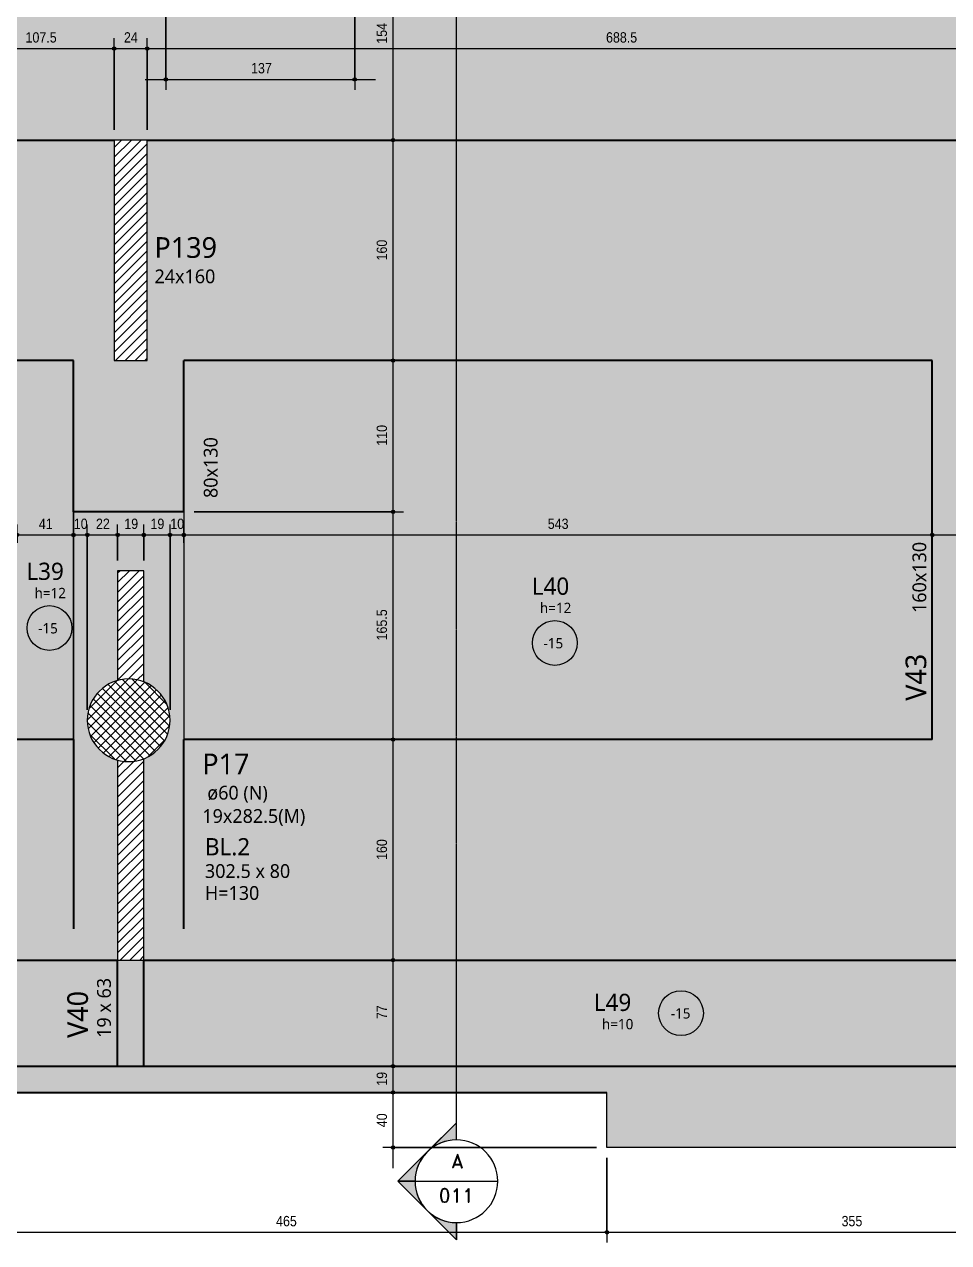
# Model space of a CAD drawing. Header units: centimetres. Extents: x -2136 to 34701, y -1430 to 84208.
# Drawn here: x -964 to -294, y -1361 to -477 of the extents above; entities that cross this region are included whole.
import ezdxf

# ---------------------------------------------------------------- set-up
doc = ezdxf.new("R2010")
doc.units = ezdxf.units.CM
doc.linetypes.add('Centro de 6 mm', pattern=[1.32, 0.6, -0.24, 0.24, -0.24])
for name, color, linetype, lineweight in [('A-ANNO-DIMS', 7, 'Continuous', 9), ('A-ANNO-DIMS-50', 7, 'Continuous', 9), ('A-DETL', 7, 'Continuous', 18), ('A-DETL-GENF', 7, 'Continuous', 18), ('A-DETL-THIN', 7, 'Continuous', 18), ('A-FLOR', 7, 'Continuous', 18), ('A-FLOR-IDEN', 7, 'Continuous', 9), ('G-ANNO-SYMB', 7, 'Continuous', 9), ('S-BEAM', 7, 'Continuous', 18), ('S-BEAM-IDEN', 7, 'Continuous', 9), ('S-COLS-IDEN', 7, 'Continuous', 9), ('S-FNDN', 7, 'Continuous', 25), ('S-FNDN-IDEN', 7, 'Continuous', 9)]:
    doc.layers.add(name, color=color, linetype=linetype, lineweight=lineweight)
doc.styles.add('Fira Sans_2', font='FiraSans-Regular.ttf', dxfattribs={"width": 0.9, "height": 7.5})
doc.styles.add('Gadugi', font='gadugi.ttf', dxfattribs={"height": 15})
doc.styles.add('Gadugi_1', font='gadugi.ttf', dxfattribs={"height": 10})
doc.styles.add('Gadugi_3', font='gadugi.ttf', dxfattribs={"height": 7.5})
doc.styles.add('Gadugi_4', font='gadugi.ttf', dxfattribs={"height": 12.5})
doc.styles.add('RomanD', font='romand__.ttf', dxfattribs={"height": 10})
doc.dimstyles.new('PED_R80_1_5mm_ACIMA_As_ESQ__R00', dxfattribs={"dimscale": 30.48, "dimtxt": 10.229846, "dimasz": 0.328084, "dimexe": 0.246063, "dimexo": 0.246063, "dimgap": 0.049213, "dimtad": 1, "dimdec": 1, "dimrnd": 0.5, "dimdsep": 46, "dimtxsty": 'Fira Sans_2', "dimblk1": 'DOTSMALL', "dimblk2": 'DOTSMALL', "dimsah": 1, "dimcen": 0.09, "dimdle": 0.492126, "dimazin": 0, "dimtfac": 1, "dimtdec": 4, "dimtix": 1, "dimtmove": 0, "dimatfit": 3, "dimfxl": 1, "dimtvp": 1, "dimtolj": 1, "dimtzin": 0, "dimarcsym": 2})
doc.dimstyles.new('PED_R80_1_5mm_ACIMA_As_ESQ__R00_3', dxfattribs={"dimscale": 30.48, "dimtxt": 10.229846, "dimasz": 0.328084, "dimexe": 0.246063, "dimexo": 0.246063, "dimgap": 0.049213, "dimtad": 1, "dimdec": 1, "dimrnd": 0.5, "dimdsep": 46, "dimtxsty": 'Fira Sans_2', "dimblk1": 'DOTSMALL', "dimblk2": 'DOTSMALL', "dimsah": 1, "dimcen": 0.09, "dimdle": 0.492126, "dimazin": 0, "dimtfac": 1, "dimtdec": 4, "dimtix": 1, "dimtmove": 0, "dimatfit": 3, "dimfxl": 1, "dimtvp": 1, "dimtolj": 1, "dimtzin": 0, "dimarcsym": 2})
pattern_1 = [(45, (0, 0), (-3.535534, 3.535534), [])]

# ---------------------------------------------------------------- blocks, each defined once
blk = doc.blocks.new('Corte - M_Cabeça do corte - Preenchida-2060824-PL K 100 - FORMA DO 5º PAVIMENTO')
at = {"layer": 'G-ANNO-SYMB'}
h = blk.add_hatch(color=256, dxfattribs=at)
edge = h.paths.add_edge_path(flags=0)
edge.add_line((-0.6, 0.849), (-0.6, 0.6))
edge.add_arc((-0.6, 0), 0.6, 90, 135)
edge.add_line((-1.024, 0.424), (-0.6, 0.849))
h = blk.add_hatch(color=256, dxfattribs=at)
edge = h.paths.add_edge_path(flags=0)
edge.add_line((-0.6, 0.849), (-0.176, 0.424))
edge.add_arc((-0.6, 0), 0.6, 45, 90)
edge.add_line((-0.6, 0.6), (-0.6, 0.849))
h = blk.add_hatch(color=256, dxfattribs=at)
edge = h.paths.add_edge_path(flags=0)
edge.add_line((-1.449, 0), (-1.024, 0.424))
edge.add_arc((-0.6, 0), 0.6, 135, 180)
edge.add_line((-1.2, 0), (-1.449, 0))
h = blk.add_hatch(color=256, dxfattribs=at)
edge = h.paths.add_edge_path(flags=0)
edge.add_line((0.249, 0), (0, 0))
edge.add_arc((-0.6, 0), 0.6, 360, 405)
edge.add_line((-0.176, 0.424), (0.249, 0))
for p, q in [((-0.6, 0.849), (-1.449, 0)), ((-0.6, 0.849), (-1.024, 0.424)), ((-0.6, 0.849), (0.249, 0)), ((-0.6, 0.6), (-0.6, 0.849)), ((-0.6, 0.849), (-0.6, 0.6)), ((-0.176, 0.424), (-0.6, 0.849)), ((-1.024, 0.424), (-1.449, 0)), ((0.249, 0), (-0.176, 0.424)), ((-1.449, 0), (-1.2, 0)), ((0, 0), (0.249, 0)), ((-1.2, 0), (-1.449, 0)), ((0, 0), (0.249, 0))]:
    blk.add_line(p, q, dxfattribs=at)
for start, end in [(360, 180), (90, 135), (45, 90), (135, 180), (360, 45), (180, 360)]:
    blk.add_arc((-0.6, 0), 0.6, start, end, dxfattribs=at)
blk = doc.blocks.new('PED_TAG_LAJE_R01 - TÍTULO_ESPESSURA_REBAIXO-2413107-PL K 100 - FORMA DO 5º PAVIMENTO')
at = {"layer": 'A-FLOR-IDEN'}
blk.add_circle((-0.046, -0.667), 0.325, dxfattribs=at)
blk = doc.blocks.new('PED_TAG_LAJE_R01 - TÍTULO_ESPESSURA_REBAIXO _LADO_-2413119-PL K 100 - FORMA DO 5º PAVIMENTO')
at = {"layer": 'A-FLOR-IDEN'}
blk.add_circle((0.885, 0), 0.325, dxfattribs=at)
blk = doc.blocks.new('DIMBLOCK61-PL K 100 - FORMA DO 5º PAVIMENTO')
at = {"layer": 'A-ANNO-DIMS-50', "true_color": 0x000032}
h = blk.add_hatch(color=178, dxfattribs=at)
edge = h.paths.add_edge_path(flags=0)
edge.add_arc((-696.69, -1252.25), 1.25, 0, 360)
h = blk.add_hatch(color=178, dxfattribs=at)
edge = h.paths.add_edge_path(flags=0)
edge.add_arc((-696.69, -1292.25), 1.25, 0, 360)
at = {"layer": 'A-ANNO-DIMS-50', "color": 178, "true_color": 0x000032}
for p, q in [((-690.96, -1252.25), (-704.19, -1252.25)), ((-696.69, -1307.25), (-696.69, -1252.25)), ((-696.69, -1252.25), (-690.96, -1252.25)), ((-549, -1292.25), (-704.19, -1292.25)), ((-696.69, -1292.25), (-549, -1292.25))]:
    blk.add_line(p, q, dxfattribs=at)
for centre in [(-696.69, -1252.25), (-696.69, -1292.25)]:
    blk.add_circle(centre, 1.25, dxfattribs=at)
at = {"layer": 'A-ANNO-DIMS-50', "color": 0, "insert": (-708.57, -1277.5), "char_height": 7.5, "width": 12.5906, "attachment_point": 1, "rotation": 90, "line_spacing_factor": 1.049215, "style": 'Fira Sans_2'}
blk.add_mtext('40', dxfattribs=at)
blk = doc.blocks.new('_DotSmall')
at = {"color": 0, "linetype": 'ByBlock', "const_width": 0.5}
blk.add_lwpolyline([(-0.0625, 0, 1), (0.0625, 0, 1)], format="xyb", close=True, dxfattribs=at)
blk = doc.blocks.new('DIMBLOCK62-PL K 100 - FORMA DO 5º PAVIMENTO')
at = {"layer": 'A-ANNO-DIMS-50', "true_color": 0x000032}
h = blk.add_hatch(color=178, dxfattribs=at)
edge = h.paths.add_edge_path(flags=0)
edge.add_arc((-696.69, -1233.25), 1.25, 0, 360)
h = blk.add_hatch(color=178, dxfattribs=at)
edge = h.paths.add_edge_path(flags=0)
edge.add_arc((-696.69, -1252.25), 1.25, 0, 360)
at = {"layer": 'A-ANNO-DIMS-50', "color": 178, "true_color": 0x000032}
for p, q in [((-690.96, -1233.25), (-704.19, -1233.25)), ((-696.69, -1252.25), (-696.69, -1233.25)), ((-696.69, -1233.25), (-690.96, -1233.25)), ((-690.96, -1252.25), (-704.19, -1252.25)), ((-696.69, -1252.25), (-690.96, -1252.25))]:
    blk.add_line(p, q, dxfattribs=at)
for centre in [(-696.69, -1233.25), (-696.69, -1252.25)]:
    blk.add_circle(centre, 1.25, dxfattribs=at)
at = {"layer": 'A-ANNO-DIMS-50', "color": 0, "insert": (-708.57, -1247.41), "char_height": 7.5, "width": 11.1741, "attachment_point": 1, "rotation": 90, "line_spacing_factor": 1.049215, "style": 'Fira Sans_2'}
blk.add_mtext('19', dxfattribs=at)
blk = doc.blocks.new('DIMBLOCK63-PL K 100 - FORMA DO 5º PAVIMENTO')
at = {"layer": 'A-ANNO-DIMS-50', "true_color": 0x000032}
h = blk.add_hatch(color=178, dxfattribs=at)
edge = h.paths.add_edge_path(flags=0)
edge.add_arc((-696.69, -1156.25), 1.25, 0, 360)
h = blk.add_hatch(color=178, dxfattribs=at)
edge = h.paths.add_edge_path(flags=0)
edge.add_arc((-696.69, -1233.25), 1.25, 0, 360)
at = {"layer": 'A-ANNO-DIMS-50', "color": 178, "true_color": 0x000032}
for p, q in [((-690.96, -1156.25), (-704.19, -1156.25)), ((-696.69, -1233.25), (-696.69, -1156.25)), ((-696.69, -1156.25), (-690.96, -1156.25)), ((-690.96, -1233.25), (-704.19, -1233.25)), ((-696.69, -1233.25), (-690.96, -1233.25))]:
    blk.add_line(p, q, dxfattribs=at)
for centre in [(-696.69, -1156.25), (-696.69, -1233.25)]:
    blk.add_circle(centre, 1.25, dxfattribs=at)
at = {"layer": 'A-ANNO-DIMS-50', "color": 0, "insert": (-708.57, -1199.08), "char_height": 7.5, "width": 10.3872, "attachment_point": 1, "rotation": 90, "line_spacing_factor": 1.049215, "style": 'Fira Sans_2'}
blk.add_mtext('77', dxfattribs=at)
blk = doc.blocks.new('DIMBLOCK64-PL K 100 - FORMA DO 5º PAVIMENTO')
at = {"layer": 'A-ANNO-DIMS-50', "true_color": 0x000032}
h = blk.add_hatch(color=178, dxfattribs=at)
edge = h.paths.add_edge_path(flags=0)
edge.add_arc((-696.69, -996.25), 1.25, 0, 360)
h = blk.add_hatch(color=178, dxfattribs=at)
edge = h.paths.add_edge_path(flags=0)
edge.add_arc((-696.69, -1156.25), 1.25, 0, 360)
at = {"layer": 'A-ANNO-DIMS-50', "color": 178, "true_color": 0x000032}
for p, q in [((-690.96, -996.25), (-704.19, -996.25)), ((-696.69, -1156.25), (-696.69, -996.25)), ((-696.69, -996.25), (-690.96, -996.25)), ((-690.96, -1156.25), (-704.19, -1156.25)), ((-696.69, -1156.25), (-690.96, -1156.25))]:
    blk.add_line(p, q, dxfattribs=at)
for centre in [(-696.69, -996.25), (-696.69, -1156.25)]:
    blk.add_circle(centre, 1.25, dxfattribs=at)
at = {"layer": 'A-ANNO-DIMS-50', "color": 0, "insert": (-708.57, -1083.59), "char_height": 7.5, "width": 17.6268, "attachment_point": 1, "rotation": 90, "line_spacing_factor": 1.049215, "style": 'Fira Sans_2'}
blk.add_mtext('160', dxfattribs=at)
blk = doc.blocks.new('DIMBLOCK65-PL K 100 - FORMA DO 5º PAVIMENTO')
at = {"layer": 'A-ANNO-DIMS-50', "true_color": 0x000032}
h = blk.add_hatch(color=178, dxfattribs=at)
edge = h.paths.add_edge_path(flags=0)
edge.add_arc((-696.69, -831), 1.25, 0, 360)
h = blk.add_hatch(color=178, dxfattribs=at)
edge = h.paths.add_edge_path(flags=0)
edge.add_arc((-696.69, -996.25), 1.25, 0, 360)
at = {"layer": 'A-ANNO-DIMS-50', "color": 178, "true_color": 0x000032}
for p, q in [((-841, -831), (-689.19, -831)), ((-696.69, -831), (-841, -831)), ((-696.69, -996.25), (-696.69, -831)), ((-690.96, -996.25), (-704.19, -996.25)), ((-696.69, -996.25), (-690.96, -996.25))]:
    blk.add_line(p, q, dxfattribs=at)
for centre in [(-696.69, -831), (-696.69, -996.25)]:
    blk.add_circle(centre, 1.25, dxfattribs=at)
at = {"layer": 'A-ANNO-DIMS-50', "color": 0, "insert": (-708.57, -924.31), "char_height": 7.5, "width": 25.6533, "attachment_point": 1, "rotation": 90, "line_spacing_factor": 1.049215, "style": 'Fira Sans_2'}
blk.add_mtext('165.5', dxfattribs=at)
blk = doc.blocks.new('DIMBLOCK66-PL K 100 - FORMA DO 5º PAVIMENTO')
at = {"layer": 'A-ANNO-DIMS-50', "true_color": 0x000032}
h = blk.add_hatch(color=178, dxfattribs=at)
edge = h.paths.add_edge_path(flags=0)
edge.add_arc((-696.69, -721.25), 1.25, 0, 360)
h = blk.add_hatch(color=178, dxfattribs=at)
edge = h.paths.add_edge_path(flags=0)
edge.add_arc((-696.69, -831), 1.25, 0, 360)
at = {"layer": 'A-ANNO-DIMS-50', "color": 178, "true_color": 0x000032}
for p, q in [((-690.96, -721.25), (-704.19, -721.25)), ((-696.69, -831), (-696.69, -721.25)), ((-696.69, -721.25), (-690.96, -721.25)), ((-841, -831), (-689.19, -831)), ((-696.69, -831), (-841, -831))]:
    blk.add_line(p, q, dxfattribs=at)
for centre in [(-696.69, -721.25), (-696.69, -831)]:
    blk.add_circle(centre, 1.25, dxfattribs=at)
at = {"layer": 'A-ANNO-DIMS-50', "color": 0, "insert": (-708.57, -783.01), "char_height": 7.5, "width": 16.5251, "attachment_point": 1, "rotation": 90, "line_spacing_factor": 1.049215, "style": 'Fira Sans_2'}
blk.add_mtext('110', dxfattribs=at)
blk = doc.blocks.new('DIMBLOCK67-PL K 100 - FORMA DO 5º PAVIMENTO')
at = {"layer": 'A-ANNO-DIMS-50', "true_color": 0x000032}
h = blk.add_hatch(color=178, dxfattribs=at)
edge = h.paths.add_edge_path(flags=0)
edge.add_arc((-696.69, -561.25), 1.25, 0, 360)
h = blk.add_hatch(color=178, dxfattribs=at)
edge = h.paths.add_edge_path(flags=0)
edge.add_arc((-696.69, -721.25), 1.25, 0, 360)
at = {"layer": 'A-ANNO-DIMS-50', "color": 178, "true_color": 0x000032}
for p, q in [((-690.96, -561.25), (-704.19, -561.25)), ((-696.69, -721.25), (-696.69, -561.25)), ((-696.69, -561.25), (-690.96, -561.25)), ((-690.96, -721.25), (-704.19, -721.25)), ((-696.69, -721.25), (-690.96, -721.25))]:
    blk.add_line(p, q, dxfattribs=at)
for centre in [(-696.69, -561.25), (-696.69, -721.25)]:
    blk.add_circle(centre, 1.25, dxfattribs=at)
at = {"layer": 'A-ANNO-DIMS-50', "color": 0, "insert": (-708.57, -648.59), "char_height": 7.5, "width": 17.6268, "attachment_point": 1, "rotation": 90, "line_spacing_factor": 1.049215, "style": 'Fira Sans_2'}
blk.add_mtext('160', dxfattribs=at)
blk = doc.blocks.new('DIMBLOCK68-PL K 100 - FORMA DO 5º PAVIMENTO')
at = {"layer": 'A-ANNO-DIMS-50', "true_color": 0x000032}
h = blk.add_hatch(color=178, dxfattribs=at)
edge = h.paths.add_edge_path(flags=0)
edge.add_arc((-696.69, -407.25), 1.25, 0, 360)
h = blk.add_hatch(color=178, dxfattribs=at)
edge = h.paths.add_edge_path(flags=0)
edge.add_arc((-696.69, -561.25), 1.25, 0, 360)
at = {"layer": 'A-ANNO-DIMS-50', "color": 178, "true_color": 0x000032}
for p, q in [((-690.96, -407.25), (-704.19, -407.25)), ((-696.69, -561.25), (-696.69, -407.25)), ((-696.69, -407.25), (-690.96, -407.25)), ((-690.96, -561.25), (-704.19, -561.25)), ((-696.69, -561.25), (-690.96, -561.25))]:
    blk.add_line(p, q, dxfattribs=at)
for centre in [(-696.69, -407.25), (-696.69, -561.25)]:
    blk.add_circle(centre, 1.25, dxfattribs=at)
at = {"layer": 'A-ANNO-DIMS-50', "color": 0, "insert": (-708.57, -491.33), "char_height": 7.5, "width": 16.9973, "attachment_point": 1, "rotation": 90, "line_spacing_factor": 1.049215, "style": 'Fira Sans_2'}
blk.add_mtext('154', dxfattribs=at)
blk = doc.blocks.new('DIMBLOCK236-PL K 100 - FORMA DO 5º PAVIMENTO')
at = {"layer": 'A-ANNO-DIMS-50', "true_color": 0x000032}
h = blk.add_hatch(color=178, dxfattribs=at)
edge = h.paths.add_edge_path(flags=0)
edge.add_arc((-1006.5, -1353.75), 1.25, 0, 360)
h = blk.add_hatch(color=178, dxfattribs=at)
edge = h.paths.add_edge_path(flags=0)
edge.add_arc((-541.5, -1353.75), 1.25, 0, 360)
at = {"layer": 'A-ANNO-DIMS-50', "color": 178, "true_color": 0x000032}
for p, q in [((-541.5, -1299.75), (-541.5, -1361.25)), ((-541.5, -1353.75), (-541.5, -1299.75)), ((-1006.5, -1359.49), (-1006.5, -1346.25)), ((-1006.5, -1353.75), (-541.5, -1353.75)), ((-1006.5, -1353.75), (-1006.5, -1359.49))]:
    blk.add_line(p, q, dxfattribs=at)
for centre in [(-1006.5, -1353.75), (-541.5, -1353.75)]:
    blk.add_circle(centre, 1.25, dxfattribs=at)
at = {"layer": 'A-ANNO-DIMS-50', "color": 0, "insert": (-781.54, -1341.87), "char_height": 7.5, "width": 18.099, "attachment_point": 1, "line_spacing_factor": 1.049215, "style": 'Fira Sans_2'}
blk.add_mtext('465', dxfattribs=at)
blk = doc.blocks.new('DIMBLOCK237-PL K 100 - FORMA DO 5º PAVIMENTO')
at = {"layer": 'A-ANNO-DIMS-50', "true_color": 0x000032}
h = blk.add_hatch(color=178, dxfattribs=at)
edge = h.paths.add_edge_path(flags=0)
edge.add_arc((-541.5, -1353.75), 1.25, 0, 360)
h = blk.add_hatch(color=178, dxfattribs=at)
edge = h.paths.add_edge_path(flags=0)
edge.add_arc((-186.5, -1353.75), 1.25, 0, 360)
at = {"layer": 'A-ANNO-DIMS-50', "color": 178, "true_color": 0x000032}
for p, q in [((-186.5, -1240.75), (-186.5, -1361.25)), ((-186.5, -1353.75), (-186.5, -1240.75)), ((-541.5, -1299.75), (-541.5, -1361.25)), ((-541.5, -1353.75), (-541.5, -1299.75)), ((-541.5, -1353.75), (-186.5, -1353.75))]:
    blk.add_line(p, q, dxfattribs=at)
for centre in [(-541.5, -1353.75), (-186.5, -1353.75)]:
    blk.add_circle(centre, 1.25, dxfattribs=at)
at = {"layer": 'A-ANNO-DIMS-50', "color": 0, "insert": (-371.28, -1341.87), "char_height": 7.5, "width": 17.4694, "attachment_point": 1, "line_spacing_factor": 1.049215, "style": 'Fira Sans_2'}
blk.add_mtext('355', dxfattribs=at)
blk = doc.blocks.new('DIMBLOCK252-PL K 100 - FORMA DO 5º PAVIMENTO')
at = {"layer": 'A-ANNO-DIMS-50', "true_color": 0x000032}
h = blk.add_hatch(color=178, dxfattribs=at)
edge = h.paths.add_edge_path(flags=0)
edge.add_arc((-969.5, -847.8), 1.25, 0, 360)
h = blk.add_hatch(color=178, dxfattribs=at)
edge = h.paths.add_edge_path(flags=0)
edge.add_arc((-928.5, -847.8), 1.25, 0, 360)
at = {"layer": 'A-ANNO-DIMS-50', "color": 178, "true_color": 0x000032}
for p, q in [((-969.5, -853.54), (-969.5, -840.3)), ((-969.5, -847.8), (-928.5, -847.8)), ((-969.5, -847.8), (-969.5, -853.54)), ((-928.5, -853.54), (-928.5, -840.3)), ((-928.5, -847.8), (-928.5, -853.54))]:
    blk.add_line(p, q, dxfattribs=at)
for centre in [(-969.5, -847.8), (-928.5, -847.8)]:
    blk.add_circle(centre, 1.25, dxfattribs=at)
at = {"layer": 'A-ANNO-DIMS-50', "color": 0, "insert": (-953.66, -835.92), "char_height": 7.5, "width": 11.1741, "attachment_point": 1, "line_spacing_factor": 1.049215, "style": 'Fira Sans_2'}
blk.add_mtext('41', dxfattribs=at)
blk = doc.blocks.new('DIMBLOCK253-PL K 100 - FORMA DO 5º PAVIMENTO')
at = {"layer": 'A-ANNO-DIMS-50', "true_color": 0x000032}
h = blk.add_hatch(color=178, dxfattribs=at)
edge = h.paths.add_edge_path(flags=0)
edge.add_arc((-928.5, -847.8), 1.25, 0, 360)
h = blk.add_hatch(color=178, dxfattribs=at)
edge = h.paths.add_edge_path(flags=0)
edge.add_arc((-918.5, -847.8), 1.25, 0, 360)
at = {"layer": 'A-ANNO-DIMS-50', "color": 178, "true_color": 0x000032}
for p, q in [((-928.5, -853.54), (-928.5, -840.3)), ((-928.5, -847.8), (-918.5, -847.8)), ((-928.5, -847.8), (-928.5, -853.54)), ((-918.5, -974.75), (-918.5, -840.3)), ((-918.5, -847.8), (-918.5, -974.75))]:
    blk.add_line(p, q, dxfattribs=at)
for centre in [(-928.5, -847.8), (-918.5, -847.8)]:
    blk.add_circle(centre, 1.25, dxfattribs=at)
at = {"layer": 'A-ANNO-DIMS-50', "color": 0, "insert": (-928.29, -835.92), "char_height": 7.5, "width": 11.4889, "attachment_point": 1, "line_spacing_factor": 1.049215, "style": 'Fira Sans_2'}
blk.add_mtext('10', dxfattribs=at)
blk = doc.blocks.new('DIMBLOCK254-PL K 100 - FORMA DO 5º PAVIMENTO')
at = {"layer": 'A-ANNO-DIMS-50', "true_color": 0x000032}
h = blk.add_hatch(color=178, dxfattribs=at)
edge = h.paths.add_edge_path(flags=0)
edge.add_arc((-918.5, -847.8), 1.25, 0, 360)
h = blk.add_hatch(color=178, dxfattribs=at)
edge = h.paths.add_edge_path(flags=0)
edge.add_arc((-896.5, -847.8), 1.25, 0, 360)
at = {"layer": 'A-ANNO-DIMS-50', "color": 178, "true_color": 0x000032}
for p, q in [((-918.5, -974.75), (-918.5, -840.3)), ((-918.5, -847.8), (-896.5, -847.8)), ((-918.5, -847.8), (-918.5, -974.75)), ((-896.5, -866.25), (-896.5, -840.3)), ((-896.5, -847.8), (-896.5, -866.25))]:
    blk.add_line(p, q, dxfattribs=at)
for centre in [(-918.5, -847.8), (-896.5, -847.8)]:
    blk.add_circle(centre, 1.25, dxfattribs=at)
at = {"layer": 'A-ANNO-DIMS-50', "color": 0, "insert": (-912.22, -835.92), "char_height": 7.5, "width": 11.3315, "attachment_point": 1, "line_spacing_factor": 1.049215, "style": 'Fira Sans_2'}
blk.add_mtext('22', dxfattribs=at)
blk = doc.blocks.new('DIMBLOCK255-PL K 100 - FORMA DO 5º PAVIMENTO')
at = {"layer": 'A-ANNO-DIMS-50', "true_color": 0x000032}
h = blk.add_hatch(color=178, dxfattribs=at)
edge = h.paths.add_edge_path(flags=0)
edge.add_arc((-896.5, -847.8), 1.25, 0, 360)
h = blk.add_hatch(color=178, dxfattribs=at)
edge = h.paths.add_edge_path(flags=0)
edge.add_arc((-877.5, -847.8), 1.25, 0, 360)
at = {"layer": 'A-ANNO-DIMS-50', "color": 178, "true_color": 0x000032}
for p, q in [((-896.5, -866.25), (-896.5, -840.3)), ((-896.5, -847.8), (-877.5, -847.8)), ((-896.5, -847.8), (-896.5, -866.25)), ((-877.5, -866.25), (-877.5, -840.3)), ((-877.5, -847.8), (-877.5, -866.25))]:
    blk.add_line(p, q, dxfattribs=at)
for centre in [(-896.5, -847.8), (-877.5, -847.8)]:
    blk.add_circle(centre, 1.25, dxfattribs=at)
at = {"layer": 'A-ANNO-DIMS-50', "color": 0, "insert": (-891.66, -835.92), "char_height": 7.5, "width": 11.1741, "attachment_point": 1, "line_spacing_factor": 1.049215, "style": 'Fira Sans_2'}
blk.add_mtext('19', dxfattribs=at)
blk = doc.blocks.new('DIMBLOCK256-PL K 100 - FORMA DO 5º PAVIMENTO')
at = {"layer": 'A-ANNO-DIMS-50', "true_color": 0x000032}
h = blk.add_hatch(color=178, dxfattribs=at)
edge = h.paths.add_edge_path(flags=0)
edge.add_arc((-877.5, -847.8), 1.25, 0, 360)
h = blk.add_hatch(color=178, dxfattribs=at)
edge = h.paths.add_edge_path(flags=0)
edge.add_arc((-858.5, -847.8), 1.25, 0, 360)
at = {"layer": 'A-ANNO-DIMS-50', "color": 178, "true_color": 0x000032}
for p, q in [((-877.5, -866.25), (-877.5, -840.3)), ((-877.5, -847.8), (-858.5, -847.8)), ((-877.5, -847.8), (-877.5, -866.25)), ((-858.5, -974.75), (-858.5, -840.3)), ((-858.5, -847.8), (-858.5, -974.75))]:
    blk.add_line(p, q, dxfattribs=at)
for centre in [(-877.5, -847.8), (-858.5, -847.8)]:
    blk.add_circle(centre, 1.25, dxfattribs=at)
at = {"layer": 'A-ANNO-DIMS-50', "color": 0, "insert": (-872.66, -835.92), "char_height": 7.5, "width": 11.1741, "attachment_point": 1, "line_spacing_factor": 1.049215, "style": 'Fira Sans_2'}
blk.add_mtext('19', dxfattribs=at)
blk = doc.blocks.new('DIMBLOCK257-PL K 100 - FORMA DO 5º PAVIMENTO')
at = {"layer": 'A-ANNO-DIMS-50', "true_color": 0x000032}
h = blk.add_hatch(color=178, dxfattribs=at)
edge = h.paths.add_edge_path(flags=0)
edge.add_arc((-858.5, -847.8), 1.25, 0, 360)
h = blk.add_hatch(color=178, dxfattribs=at)
edge = h.paths.add_edge_path(flags=0)
edge.add_arc((-848.5, -847.8), 1.25, 0, 360)
at = {"layer": 'A-ANNO-DIMS-50', "color": 178, "true_color": 0x000032}
for p, q in [((-858.5, -974.75), (-858.5, -840.3)), ((-858.5, -847.8), (-848.5, -847.8)), ((-858.5, -847.8), (-858.5, -974.75)), ((-848.5, -853.54), (-848.5, -840.3)), ((-848.5, -847.8), (-848.5, -853.54))]:
    blk.add_line(p, q, dxfattribs=at)
for centre in [(-858.5, -847.8), (-848.5, -847.8)]:
    blk.add_circle(centre, 1.25, dxfattribs=at)
at = {"layer": 'A-ANNO-DIMS-50', "color": 0, "insert": (-858.29, -835.92), "char_height": 7.5, "width": 11.4889, "attachment_point": 1, "line_spacing_factor": 1.049215, "style": 'Fira Sans_2'}
blk.add_mtext('10', dxfattribs=at)
blk = doc.blocks.new('DIMBLOCK258-PL K 100 - FORMA DO 5º PAVIMENTO')
at = {"layer": 'A-ANNO-DIMS-50', "true_color": 0x000032}
h = blk.add_hatch(color=178, dxfattribs=at)
edge = h.paths.add_edge_path(flags=0)
edge.add_arc((-848.5, -847.8), 1.25, 0, 360)
h = blk.add_hatch(color=178, dxfattribs=at)
edge = h.paths.add_edge_path(flags=0)
edge.add_arc((-305.5, -847.8), 1.25, 0, 360)
at = {"layer": 'A-ANNO-DIMS-50', "color": 178, "true_color": 0x000032}
for p, q in [((-848.5, -853.54), (-848.5, -840.3)), ((-848.5, -847.8), (-305.5, -847.8)), ((-848.5, -847.8), (-848.5, -853.54)), ((-305.5, -853.54), (-305.5, -840.3)), ((-305.5, -847.8), (-305.5, -853.54))]:
    blk.add_line(p, q, dxfattribs=at)
for centre in [(-848.5, -847.8), (-305.5, -847.8)]:
    blk.add_circle(centre, 1.25, dxfattribs=at)
at = {"layer": 'A-ANNO-DIMS-50', "color": 0, "insert": (-584.41, -835.92), "char_height": 7.5, "width": 17.7842, "attachment_point": 1, "line_spacing_factor": 1.049215, "style": 'Fira Sans_2'}
blk.add_mtext('543', dxfattribs=at)
blk = doc.blocks.new('DIMBLOCK259-PL K 100 - FORMA DO 5º PAVIMENTO')
at = {"layer": 'A-ANNO-DIMS-50', "true_color": 0x000032}
h = blk.add_hatch(color=178, dxfattribs=at)
edge = h.paths.add_edge_path(flags=0)
edge.add_arc((-305.5, -847.8), 1.25, 0, 360)
h = blk.add_hatch(color=178, dxfattribs=at)
edge = h.paths.add_edge_path(flags=0)
edge.add_arc((-237.5, -847.8), 1.25, 0, 360)
at = {"layer": 'A-ANNO-DIMS-50', "color": 178, "true_color": 0x000032}
for p, q in [((-305.5, -853.54), (-305.5, -840.3)), ((-305.5, -847.8), (-237.5, -847.8)), ((-305.5, -847.8), (-305.5, -853.54)), ((-237.5, -853.54), (-237.5, -840.3)), ((-237.5, -847.8), (-237.5, -853.54))]:
    blk.add_line(p, q, dxfattribs=at)
for centre in [(-305.5, -847.8), (-237.5, -847.8)]:
    blk.add_circle(centre, 1.25, dxfattribs=at)
at = {"layer": 'A-ANNO-DIMS-50', "color": 0, "insert": (-276.68, -835.92), "char_height": 7.5, "width": 12.4332, "attachment_point": 1, "line_spacing_factor": 1.049215, "style": 'Fira Sans_2'}
blk.add_mtext('68', dxfattribs=at)
blk = doc.blocks.new('DIMBLOCK292-PL K 100 - FORMA DO 5º PAVIMENTO')
at = {"layer": 'A-ANNO-DIMS-50', "true_color": 0x000032}
h = blk.add_hatch(color=178, dxfattribs=at)
edge = h.paths.add_edge_path(flags=0)
edge.add_arc((-1006.5, -494.88), 1.25, 0, 360)
h = blk.add_hatch(color=178, dxfattribs=at)
edge = h.paths.add_edge_path(flags=0)
edge.add_arc((-899, -494.88), 1.25, 0, 360)
at = {"layer": 'A-ANNO-DIMS-50', "color": 178, "true_color": 0x000032}
for p, q in [((-1006.5, -500.61), (-1006.5, -487.38)), ((-1006.5, -494.88), (-899, -494.88)), ((-1006.5, -494.88), (-1006.5, -500.61)), ((-899, -553.75), (-899, -487.38)), ((-899, -494.88), (-899, -553.75))]:
    blk.add_line(p, q, dxfattribs=at)
for centre in [(-1006.5, -494.88), (-899, -494.88)]:
    blk.add_circle(centre, 1.25, dxfattribs=at)
at = {"layer": 'A-ANNO-DIMS-50', "color": 0, "insert": (-963.31, -483), "char_height": 7.5, "width": 25.3385, "attachment_point": 1, "line_spacing_factor": 1.049215, "style": 'Fira Sans_2'}
blk.add_mtext('107.5', dxfattribs=at)
blk = doc.blocks.new('DIMBLOCK293-PL K 100 - FORMA DO 5º PAVIMENTO')
at = {"layer": 'A-ANNO-DIMS-50', "true_color": 0x000032}
h = blk.add_hatch(color=178, dxfattribs=at)
edge = h.paths.add_edge_path(flags=0)
edge.add_arc((-899, -494.88), 1.25, 0, 360)
h = blk.add_hatch(color=178, dxfattribs=at)
edge = h.paths.add_edge_path(flags=0)
edge.add_arc((-875, -494.88), 1.25, 0, 360)
at = {"layer": 'A-ANNO-DIMS-50', "color": 178, "true_color": 0x000032}
for p, q in [((-899, -553.75), (-899, -487.38)), ((-899, -494.88), (-875, -494.88)), ((-899, -494.88), (-899, -553.75)), ((-875, -553.75), (-875, -487.38)), ((-875, -494.88), (-875, -553.75))]:
    blk.add_line(p, q, dxfattribs=at)
for centre in [(-899, -494.88), (-875, -494.88)]:
    blk.add_circle(centre, 1.25, dxfattribs=at)
at = {"layer": 'A-ANNO-DIMS-50', "color": 0, "insert": (-891.92, -483), "char_height": 7.5, "width": 11.8037, "attachment_point": 1, "line_spacing_factor": 1.049215, "style": 'Fira Sans_2'}
blk.add_mtext('24', dxfattribs=at)
blk = doc.blocks.new('DIMBLOCK294-PL K 100 - FORMA DO 5º PAVIMENTO')
at = {"layer": 'A-ANNO-DIMS-50', "true_color": 0x000032}
h = blk.add_hatch(color=178, dxfattribs=at)
edge = h.paths.add_edge_path(flags=0)
edge.add_arc((-875, -494.88), 1.25, 0, 360)
h = blk.add_hatch(color=178, dxfattribs=at)
edge = h.paths.add_edge_path(flags=0)
edge.add_arc((-186.5, -494.88), 1.25, 0, 360)
at = {"layer": 'A-ANNO-DIMS-50', "color": 178, "true_color": 0x000032}
for p, q in [((-875, -553.75), (-875, -487.38)), ((-875, -494.88), (-186.5, -494.88)), ((-875, -494.88), (-875, -553.75)), ((-186.5, -553.75), (-186.5, -487.38)), ((-186.5, -494.88), (-186.5, -553.75))]:
    blk.add_line(p, q, dxfattribs=at)
for centre in [(-875, -494.88), (-186.5, -494.88)]:
    blk.add_circle(centre, 1.25, dxfattribs=at)
at = {"layer": 'A-ANNO-DIMS-50', "color": 0, "insert": (-542.16, -483), "char_height": 7.5, "width": 27.3845, "attachment_point": 1, "line_spacing_factor": 1.049215, "style": 'Fira Sans_2'}
blk.add_mtext('688.5', dxfattribs=at)
blk = doc.blocks.new('DIMBLOCK521-PL K 100 - FORMA DO 5º PAVIMENTO')
at = {"layer": 'A-ANNO-DIMS-50', "true_color": 0x000032}
h = blk.add_hatch(color=178, dxfattribs=at)
edge = h.paths.add_edge_path(flags=0)
edge.add_arc((-861.5, -517.23), 1.25, 0, 360)
h = blk.add_hatch(color=178, dxfattribs=at)
edge = h.paths.add_edge_path(flags=0)
edge.add_arc((-724.52, -517.23), 1.25, 0, 360)
at = {"layer": 'A-ANNO-DIMS-50', "color": 178, "true_color": 0x000032}
for p, q in [((-861.5, -414.75), (-861.5, -524.73)), ((-861.5, -517.23), (-861.5, -414.75)), ((-724.52, -414.75), (-724.52, -524.73)), ((-724.52, -517.23), (-724.52, -414.75)), ((-876.5, -517.23), (-709.52, -517.23))]:
    blk.add_line(p, q, dxfattribs=at)
for centre in [(-861.5, -517.23), (-724.52, -517.23)]:
    blk.add_circle(centre, 1.25, dxfattribs=at)
at = {"layer": 'A-ANNO-DIMS-50', "color": 0, "insert": (-799.7, -505.35), "char_height": 7.5, "width": 16.053, "attachment_point": 1, "line_spacing_factor": 1.049215, "style": 'Fira Sans_2'}
blk.add_mtext('137', dxfattribs=at)

msp = doc.modelspace()

# ---------------------------------------------------------------- hatches: boundary and pattern name
at = {"layer": 'A-DETL-GENF', "true_color": 0x808080}
h = msp.add_hatch(dxfattribs=at)
h.set_pattern_fill('FP_1', color=8, style=0, pattern_type=2)
h.set_pattern_definition(pattern_1)
h.paths.add_polyline_path([(-875, -721.25), (-875, -561.25), (-899, -561.25), (-899, -721.25)], flags=0)
h = msp.add_hatch(dxfattribs=at)
h.set_pattern_fill('FP_1', color=8, style=0, pattern_type=2)
h.set_pattern_definition(pattern_1)
h.paths.add_polyline_path([(-877.5, -1156.25), (-877.5, -1010.11), (-882.65, -1011.67), (-888.5, -1012.25), (-894.35, -1011.67), (-896.5, -1011.02), (-896.5, -1156.25)], flags=0)
h.paths.add_polyline_path([(-877.5, -954.39), (-877.5, -873.75), (-896.5, -873.75), (-896.5, -953.48), (-894.35, -952.83), (-888.5, -952.25), (-882.65, -952.83)], flags=0)
at = {"layer": 'A-DETL-GENF', "true_color": 0x0000ff}
h = msp.add_hatch(dxfattribs=at)
h.set_pattern_fill('FP_2', color=5, style=0, pattern_type=2)
h.set_pattern_definition([(45, (0, 0), (-3.535534, 3.535534), []), (135, (0, 0), (-3.535534, -3.535534), [])])
h.paths.add_polyline_path([(-888.5, -1012.25), (-882.65, -1011.67), (-877.02, -1009.97), (-871.83, -1007.19), (-867.29, -1003.46), (-863.56, -998.92), (-860.78, -993.73), (-859.08, -988.1), (-858.5, -982.25), (-859.08, -976.4), (-860.78, -970.77), (-863.56, -965.58), (-867.29, -961.04), (-871.83, -957.31), (-877.02, -954.53), (-882.65, -952.83), (-888.5, -952.25), (-894.35, -952.83), (-899.98, -954.53), (-905.17, -957.31), (-909.71, -961.04), (-913.44, -965.58), (-916.22, -970.77), (-917.92, -976.4), (-918.5, -982.25), (-917.92, -988.1), (-916.22, -993.73), (-913.44, -998.92), (-909.71, -1003.46), (-905.17, -1007.19), (-899.98, -1009.97), (-894.35, -1011.67)], flags=0)
at = {"layer": 'A-FLOR', "true_color": 0xfcd5b4}
for points in [[(50.77, -561.25), (1788.5, -561.25), (1788.5, -407.25), (1711.5, -407.25), (1711.5, -413.25), (1276.5, -413.25), (1276.5, -418.25), (943.5, -418.25), (943.5, -407.25), (-921.5, -407.25), (-921.5, -418.25), (-1383.5, -418.25), (-1383.5, -413.25), (-1662, -413.25), (-1662, -407.25), (-1787.5, -407.25), (-1787.5, -561.25), (-145.5, -561.25)], [(-969.5, -996.25), (-928.5, -996.25), (-928.5, -721.25), (-969.5, -721.25), (-969.5, -970.05)], [(-769.84, -996.25), (-305.5, -996.25), (-305.5, -721.25), (-848.5, -721.25), (-848.5, -996.25)], [(-928.5, -1233.25), (-896.5, -1233.25), (-896.5, -1156.25), (-1587.5, -1156.25), (-1587.5, -1233.25), (-975, -1233.25)], [(-213.5, -1233.25), (-186.5, -1233.25), (-186.5, -1156.25), (-877.5, -1156.25), (-877.5, -1233.25), (-237.5, -1233.25)]]:
    msp.add_hatch(color=254, dxfattribs=at).paths.add_polyline_path(points, flags=0)
at = {"layer": 'A-FLOR', "true_color": 0xe6b8b7}
msp.add_hatch(color=9, dxfattribs=at).paths.add_polyline_path([(-541.5, -1292.25), (1943.5, -1292.25), (1943.5, -1252.25), (-541.5, -1252.25)], flags=0)
at = {"layer": 'S-BEAM', "true_color": 0xfcd5b4}
for points in [[(-1049.5, -721.25), (-1039.5, -721.25), (-1039.5, -685.75), (-979.5, -685.75), (-979.5, -721.25), (-928.5, -721.25), (-928.5, -641.25), (-899, -641.25), (-899, -561.25), (-1587.5, -561.25), (-1587.5, -721.25), (-1180.15, -721.25)], [(-186.5, -721.25), (-186.5, -561.25), (-875, -561.25), (-875, -641.25), (-848.5, -641.25), (-848.5, -721.25), (-305.5, -721.25)], [(-848.5, -831), (-848.5, -641.25), (-875, -641.25), (-875, -721.25), (-899, -721.25), (-899, -641.25), (-928.5, -641.25), (-928.5, -831), (-875, -831)], [(-305.5, -996.25), (-237.5, -996.25), (-237.5, -801.25), (-213.5, -801.25), (-213.5, -996.25), (-189, -996.25), (-189, -956.25), (-165, -956.25), (-165, -996.25), (-145.5, -996.25), (-145.5, -721.25), (-305.5, -721.25), (-305.5, -878.55)], [(-1587.5, -1156.25), (-896.5, -1156.25), (-896.5, -1133.5), (-928.5, -1133.5), (-928.5, -996.25), (-1606.5, -996.25), (-1606.5, -1046.25), (-1587.5, -1046.25)], [(-189, -1156.25), (-189, -996.25), (-213.5, -996.25), (-213.5, -1079.75), (-237.5, -1079.75), (-237.5, -996.25), (-848.5, -996.25), (-848.5, -1133.5), (-877.5, -1133.5), (-877.5, -1156.25), (-769.84, -1156.25)], [(-877.5, -1233.25), (-877.5, -1156.25), (-896.5, -1156.25), (-896.5, -1233.25)]]:
    msp.add_hatch(color=254, dxfattribs=at).paths.add_polyline_path(points, flags=0)
at = {"layer": 'S-BEAM', "true_color": 0x00bcb8}
msp.add_hatch(color=132, dxfattribs=at).paths.add_polyline_path([(50.77, -1252.25), (1807.5, -1252.25), (1807.5, -1233.25), (-1806.5, -1233.25), (-1806.5, -1252.25), (-541.5, -1252.25)], flags=0)
at = {"layer": 'S-FNDN', "true_color": 0xfcd5b4}
msp.add_hatch(color=254, dxfattribs=at).paths.add_polyline_path([(-928.5, -1133.5), (-896.5, -1133.5), (-896.5, -1011.02), (-899.98, -1009.97), (-905.17, -1007.19), (-909.71, -1003.46), (-913.44, -998.92), (-916.22, -993.73), (-917.92, -988.1), (-918.5, -982.25), (-917.92, -976.4), (-916.22, -970.77), (-913.44, -965.58), (-909.71, -961.04), (-905.17, -957.31), (-899.98, -954.53), (-896.5, -953.48), (-896.5, -873.75), (-877.5, -873.75), (-877.5, -954.39), (-877.02, -954.53), (-871.83, -957.31), (-867.29, -961.04), (-863.56, -965.58), (-860.78, -970.77), (-859.08, -976.4), (-858.5, -982.25), (-859.08, -988.1), (-860.78, -993.73), (-863.56, -998.92), (-867.29, -1003.46), (-871.83, -1007.19), (-877.02, -1009.97), (-877.5, -1010.11), (-877.5, -1133.5), (-848.5, -1133.5), (-848.5, -831), (-928.5, -831), (-928.5, -1061.54)], flags=0)

# ---------------------------------------------------------------- linework, layer by layer
at = {"layer": 'A-DETL'}
for p, q in [((-928.5, -831), (-928.5, -996.25)), ((-848.5, -831), (-848.5, -996.25))]:
    msp.add_line(p, q, dxfattribs=at)
at = {"layer": 'A-DETL-THIN'}
for p, q in [((-899, -561.25), (-899, -721.25)), ((-875, -561.25), (-899, -561.25)), ((-875, -721.25), (-875, -561.25)), ((-899, -721.25), (-875, -721.25)), ((-896.5, -873.75), (-896.5, -953.48)), ((-877.5, -873.75), (-896.5, -873.75)), ((-877.5, -954.39), (-877.5, -873.75)), ((-896.5, -1011.02), (-896.5, -1156.25)), ((-877.5, -1156.25), (-877.5, -1010.11)), ((-896.5, -1156.25), (-877.5, -1156.25))]:
    msp.add_line(p, q, dxfattribs=at)
for start, end in [(0, 180), (180, 360)]:
    msp.add_arc((-888.5, -982.25), 30, start, end, dxfattribs=at)
at = {"layer": 'A-FLOR'}
for p, q in [((-541.5, -1292.25), (-541.5, -1252.25)), ((1943.5, -1292.25), (-541.5, -1292.25))]:
    msp.add_line(p, q, dxfattribs=at)
at = {"layer": 'G-ANNO-SYMB', "linetype": 'Centro de 6 mm'}
msp.add_line((-650.73, -1286.69), (-650.73, 1653.28), dxfattribs=at)
at = {"layer": 'G-ANNO-SYMB'}
msp.add_line((-680.73, -1316.69), (-620.73, -1316.69), dxfattribs=at)
at = {"layer": 'S-BEAM', "lineweight": 25}
for p, q in [((-1587.5, -561.25), (-899, -561.25)), ((-875, -561.25), (-186.5, -561.25)), ((-928.5, -721.25), (-969.5, -721.25)), ((-928.5, -831), (-928.5, -721.25)), ((-305.5, -721.25), (-848.5, -721.25)), ((-848.5, -831), (-848.5, -721.25)), ((-305.5, -996.25), (-305.5, -721.25)), ((-848.5, -831), (-928.5, -831)), ((-928.5, -996.25), (-969.5, -996.25)), ((-928.5, -996.25), (-928.5, -1092.75)), ((-305.5, -996.25), (-848.5, -996.25)), ((-848.5, -1092.75), (-848.5, -996.25)), ((-928.5, -1092.75), (-928.5, -1133.5)), ((-848.5, -1133.5), (-848.5, -1092.75)), ((-1587.5, -1156.25), (-896.5, -1156.25)), ((-896.5, -1233.25), (-896.5, -1156.25)), ((-877.5, -1233.25), (-877.5, -1156.25)), ((-877.5, -1156.25), (-189, -1156.25)), ((-1806.5, -1233.25), (1807.5, -1233.25)), ((-1232.5, -1252.25), (-541.5, -1252.25))]:
    msp.add_line(p, q, dxfattribs=at)
at = {"layer": 'S-FNDN', "lineweight": 18}
for p, q in [((-928.5, -831), (-848.5, -831)), ((-928.5, -996.25), (-928.5, -831)), ((-848.5, -831), (-848.5, -996.25))]:
    msp.add_line(p, q, dxfattribs=at)

# ---------------------------------------------------------------- block references
at = {"layer": 'A-FLOR-IDEN', "xscale": 49.99999999999998, "yscale": 49.99999999999998, "zscale": 49.99999999999998}
for name, p in [('PED_TAG_LAJE_R01 - TÍTULO_ESPESSURA_REBAIXO-2413107-PL K 100 - FORMA DO 5º PAVIMENTO', (-943.68, -881.97)), ('PED_TAG_LAJE_R01 - TÍTULO_ESPESSURA_REBAIXO-2413107-PL K 100 - FORMA DO 5º PAVIMENTO', (-577, -892.78)), ('PED_TAG_LAJE_R01 - TÍTULO_ESPESSURA_REBAIXO _LADO_-2413119-PL K 100 - FORMA DO 5º PAVIMENTO', (-532, -1194.75))]:
    msp.add_blockref(name, p, dxfattribs=at)
at = {"layer": 'G-ANNO-SYMB', "xscale": 49.99999999999998, "yscale": 49.99999999999998, "zscale": 49.99999999999998, "rotation": 90}
msp.add_blockref('Corte - M_Cabeça do corte - Preenchida-2060824-PL K 100 - FORMA DO 5º PAVIMENTO', (-650.73, -1286.69), dxfattribs=at)

# ---------------------------------------------------------------- texts
at = {"layer": 'A-FLOR-IDEN', "attachment_point": 1}
for s, insert, char_height, width, style in [('L39', (-962.7, -867.88), 12.5, 33.27, 'Gadugi_4'), ('L40', (-596.02, -878.69), 12.5, 33.27, 'Gadugi_4'), ('h=12', (-956.8, -886.17), 7.5, 29.6624, 'Gadugi_3'), ('h=12', (-590.13, -896.98), 7.5, 29.6624, 'Gadugi_3'), ('-15', (-954.21, -911.74), 7.5, 18.8397, 'Gadugi_3'), ('-15', (-587.54, -922.55), 7.5, 18.8397, 'Gadugi_3'), ('L49', (-551.02, -1180.66), 12.5, 33.27, 'Gadugi_4'), ('-15', (-495.2, -1191.15), 7.5, 18.8397, 'Gadugi_3'), ('h=10', (-545.13, -1198.95), 7.5, 29.6624, 'Gadugi_3')]:
    msp.add_mtext(s, dxfattribs=dict(at, insert=insert, char_height=char_height, width=width, style=style))
at = {"layer": 'G-ANNO-SYMB', "char_height": 10, "attachment_point": 1, "style": 'RomanD'}
for s, insert, width in [('A', (-654.29, -1297.07), 11.2236), ('011', (-663.54, -1322.01), 33.6709)]:
    msp.add_mtext(s, dxfattribs=dict(at, insert=insert, width=width))
at = {"layer": 'S-BEAM-IDEN', "attachment_point": 1, "rotation": 90}
for s, insert, char_height, width, style in [('80x130', (-834, -820.98), 10, 54.1139, 'Gadugi_1'), ('160x130', (-319.84, -904.38), 10, 63.3333, 'Gadugi_1'), ('V43', (-324.85, -968.09), 15, 44.0928, 'Gadugi'), ('19 x 63', (-911.41, -1212.66), 10, 54.5147, 'Gadugi_1'), ('V40', (-933.02, -1212.71), 15, 44.0928, 'Gadugi')]:
    msp.add_mtext(s, dxfattribs=dict(at, insert=insert, char_height=char_height, width=width, style=style))
at = {"layer": 'S-COLS-IDEN', "attachment_point": 1}
for s, insert, char_height, width, style in [('P139', (-869.74, -631.69), 15, 56.519, 'Gadugi'), ('24x160', (-869.74, -655.15), 10, 54.1139, 'Gadugi_1'), ('P17', (-835.06, -1006.35), 15, 42.4894, 'Gadugi'), ('ø60 (N)', (-831.43, -1029.81), 10, 56.519, 'Gadugi_1'), ('19x282.5(M)', (-835.06, -1046.7), 10, 92.9957, 'Gadugi_1')]:
    msp.add_mtext(s, dxfattribs=dict(at, insert=insert, char_height=char_height, width=width, style=style))
at = {"layer": 'S-FNDN-IDEN', "color": 5, "true_color": 0x0000ff, "insert": (-833.15, -1067.74), "char_height": 12.5, "width": 38.0802, "attachment_point": 1, "style": 'Gadugi_4'}
msp.add_mtext('BL.2', dxfattribs=at)
at = {"layer": 'S-FNDN-IDEN', "char_height": 10, "attachment_point": 1, "style": 'Gadugi_1'}
for s, insert, width in [('302.5 x 80', (-833.15, -1086.66), 76.5612), ('H=130', (-833.15, -1102.55), 51.7088)]:
    msp.add_mtext(s, dxfattribs=dict(at, insert=insert, width=width))

# ---------------------------------------------------------------- dimensions: what is measured, and where the dimension line sits
at = {"layer": 'A-ANNO-DIMS', "color": 178, "true_color": 0x000032}
for base, p1, p2, override, picture, middle in [((-696.69, -407.25), (-698.46, -561.25), (-698.46, -407.25), {"dimpost": '<>', "dimfxl": 154}, 'DIMBLOCK68-PL K 100 - FORMA DO 5º PAVIMENTO', (-702, -484.25)), ((-696.69, -561.25), (-698.46, -721.25), (-698.46, -561.25), {"dimpost": '<>', "dimfxl": 160}, 'DIMBLOCK67-PL K 100 - FORMA DO 5º PAVIMENTO', (-702, -641.25)), ((-696.6885176, -721.24997931), (-848.499978, -830.99997931), (-698.45628455, -721.24997931), {"dimpost": '<>', "dimfxl": 185.898285}, 'DIMBLOCK66-PL K 100 - FORMA DO 5º PAVIMENTO', (-702.00382965, -776.12497931)), ((-696.6885176, -830.99997931), (-698.45628455, -996.24997931), (-848.499978, -830.99997931), {"dimpost": '<>', "dimfxl": 223.205449}, 'DIMBLOCK65-PL K 100 - FORMA DO 5º PAVIMENTO', (-702.00382965, -913.62497931)), ((-696.69, -996.25), (-698.46, -1156.25), (-698.46, -996.25), {"dimpost": '<>', "dimfxl": 160}, 'DIMBLOCK64-PL K 100 - FORMA DO 5º PAVIMENTO', (-702, -1076.25)), ((-696.69, -1156.25), (-698.46, -1233.25), (-698.46, -1156.25), {"dimpost": '<>', "dimfxl": 77}, 'DIMBLOCK63-PL K 100 - FORMA DO 5º PAVIMENTO', (-701.99, -1194.75)), ((-696.69, -1233.25), (-698.46, -1252.25), (-698.46, -1233.25), {"dimpost": '<>', "dimfxl": 19}, 'DIMBLOCK62-PL K 100 - FORMA DO 5º PAVIMENTO', (-702.06, -1242.75)), ((-696.69, -1252.25), (-541.5, -1292.25), (-698.46, -1252.25), {"dimpost": '<>', "dimfxl": 161.97307}, 'DIMBLOCK61-PL K 100 - FORMA DO 5º PAVIMENTO', (-702, -1272.25))]:
    dim = msp.add_linear_dim(base=base, p1=p1, p2=p2, angle=90, dimstyle='PED_R80_1_5mm_ACIMA_As_ESQ__R00', override=override, dxfattribs=at)
    dim.commit()
    dim.dimension.update_dxf_attribs({"geometry": picture, "text_midpoint": middle})
for base, p1, p2, dimstyle, override, picture, middle in [((-724.52, -517.23), (-861.5, -407.25), (-724.52, -407.25), 'PED_R80_1_5mm_ACIMA_As_ESQ__R00_3', {"dimpost": '<>', "dimfxl": 136.982784}, 'DIMBLOCK521-PL K 100 - FORMA DO 5º PAVIMENTO', (-793.01, -511.92)), ((-899, -494.88), (-1006.5, -493.11), (-899, -561.25), 'PED_R80_1_5mm_ACIMA_As_ESQ__R00_3', {"dimpost": '<>', "dimfxl": 127.274067}, 'DIMBLOCK292-PL K 100 - FORMA DO 5º PAVIMENTO', (-952.75, -489.57)), ((-875, -494.88), (-899, -561.25), (-875, -561.25), 'PED_R80_1_5mm_ACIMA_As_ESQ__R00_3', {"dimpost": '<>', "dimfxl": 24}, 'DIMBLOCK293-PL K 100 - FORMA DO 5º PAVIMENTO', (-887, -489.63)), ((-186.5, -494.88), (-875, -561.25), (-186.5, -561.25), 'PED_R80_1_5mm_ACIMA_As_ESQ__R00_3', {"dimpost": '<>', "dimfxl": 688.500011}, 'DIMBLOCK294-PL K 100 - FORMA DO 5º PAVIMENTO', (-530.75, -489.57)), ((-928.5, -847.8), (-969.5, -846.04), (-928.5, -846.04), 'PED_R80_1_5mm_ACIMA_As_ESQ__R00', {"dimpost": '<>', "dimfxl": 41}, 'DIMBLOCK252-PL K 100 - FORMA DO 5º PAVIMENTO', (-949, -842.55)), ((-918.5, -847.8), (-928.5, -846.04), (-918.5, -982.25), 'PED_R80_1_5mm_ACIMA_As_ESQ__R00', {"dimpost": '<>', "dimfxl": 136.581042}, 'DIMBLOCK253-PL K 100 - FORMA DO 5º PAVIMENTO', (-923.5, -842.49)), ((-896.5, -847.8), (-918.5, -982.25), (-896.5, -873.75), 'PED_R80_1_5mm_ACIMA_As_ESQ__R00', {"dimpost": '<>', "dimfxl": 110.707943}, 'DIMBLOCK254-PL K 100 - FORMA DO 5º PAVIMENTO', (-907.5, -842.55)), ((-877.5, -847.8), (-896.5, -873.75), (-877.5, -873.75), 'PED_R80_1_5mm_ACIMA_As_ESQ__R00', {"dimpost": '<>', "dimfxl": 19}, 'DIMBLOCK255-PL K 100 - FORMA DO 5º PAVIMENTO', (-887, -842.43)), ((-858.5, -847.8), (-877.5, -873.75), (-858.5, -982.25), 'PED_R80_1_5mm_ACIMA_As_ESQ__R00', {"dimpost": '<>', "dimfxl": 110.151038}, 'DIMBLOCK256-PL K 100 - FORMA DO 5º PAVIMENTO', (-868, -842.43)), ((-848.5, -847.8), (-858.5, -982.25), (-848.5, -846.04), 'PED_R80_1_5mm_ACIMA_As_ESQ__R00', {"dimpost": '<>', "dimfxl": 136.581042}, 'DIMBLOCK257-PL K 100 - FORMA DO 5º PAVIMENTO', (-853.5, -842.49)), ((-305.5, -847.8), (-848.5, -846.04), (-305.5, -846.04), 'PED_R80_1_5mm_ACIMA_As_ESQ__R00', {"dimpost": '<>', "dimfxl": 543}, 'DIMBLOCK258-PL K 100 - FORMA DO 5º PAVIMENTO', (-577, -842.49)), ((-237.5, -847.8), (-305.5, -846.04), (-237.5, -846.04), 'PED_R80_1_5mm_ACIMA_As_ESQ__R00', {"dimpost": '<>', "dimfxl": 68}, 'DIMBLOCK259-PL K 100 - FORMA DO 5º PAVIMENTO', (-271.5, -842.49)), ((-186.5, -1353.75), (-541.5, -1292.25), (-186.5, -1233.25), 'PED_R80_1_5mm_ACIMA_As_ESQ__R00', {"dimpost": '<>', "dimfxl": 359.86941}, 'DIMBLOCK237-PL K 100 - FORMA DO 5º PAVIMENTO', (-364, -1348.44)), ((-541.5, -1353.75), (-1006.5, -1351.99), (-541.5, -1292.25), 'PED_R80_1_5mm_ACIMA_As_ESQ__R00', {"dimpost": '<>', "dimfxl": 468.821198}, 'DIMBLOCK236-PL K 100 - FORMA DO 5º PAVIMENTO', (-774, -1348.44))]:
    dim = msp.add_linear_dim(base=base, p1=p1, p2=p2, dimstyle=dimstyle, override=override, dxfattribs=at)
    dim.commit()
    dim.dimension.update_dxf_attribs({"geometry": picture, "text_midpoint": middle})

doc.saveas('drawing.dxf')
